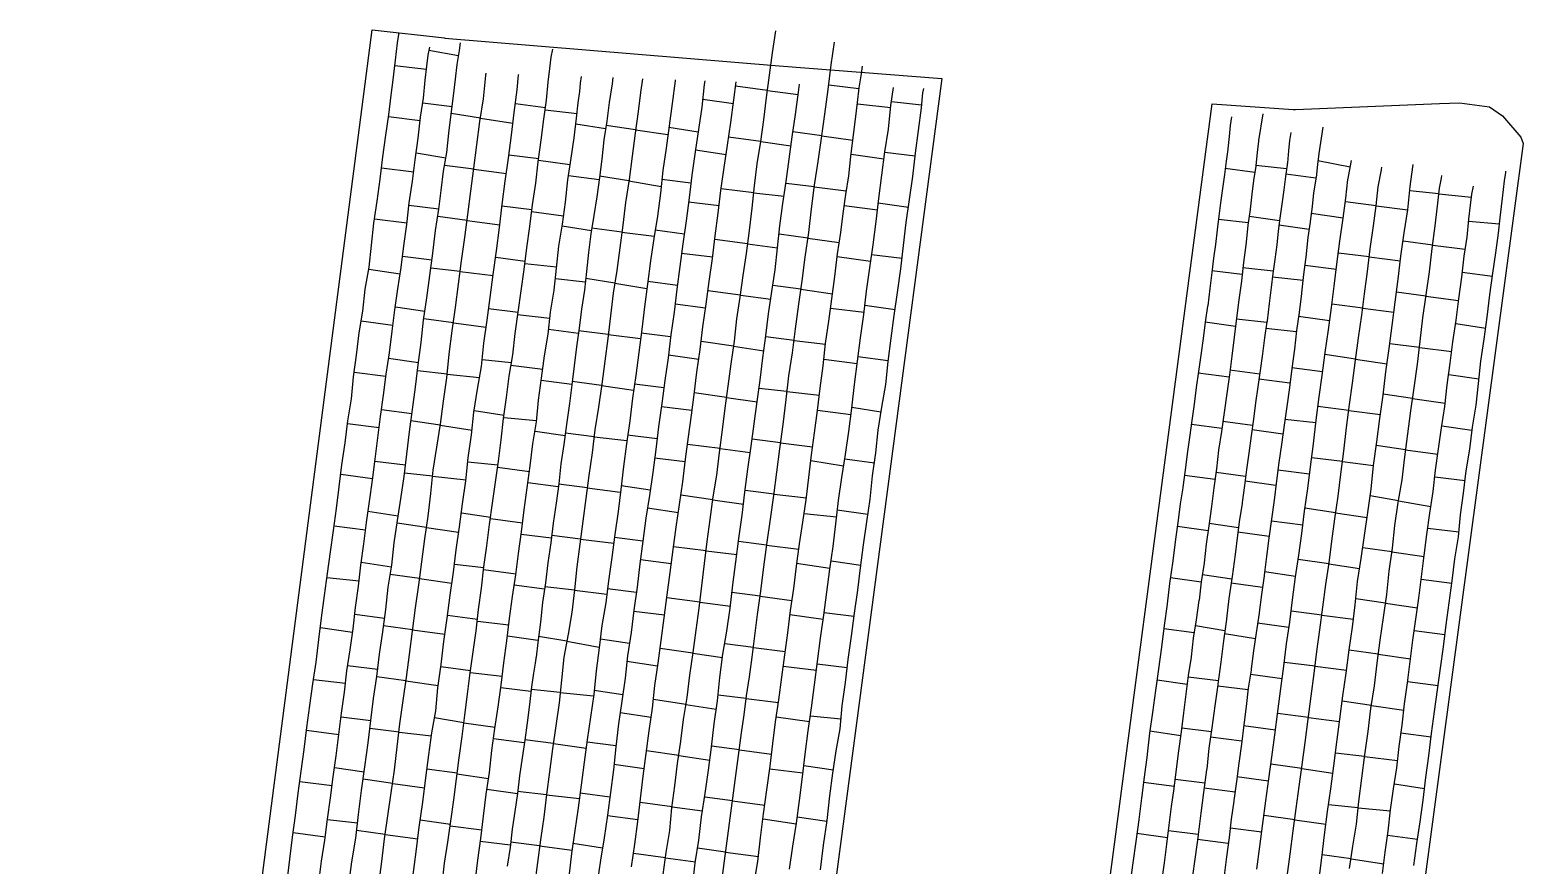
# Model space of a CAD drawing. Extents: x 705628 to 706171, y 1563556 to 1564504.
# Drawn here: x 705886.3 to 706031, y 1563801 to 1563881.9 of the extents above; entities that cross this region are included whole.
import ezdxf

# ---------------------------------------------------------------- set-up
doc = ezdxf.new("R2010")
doc.units = 0
doc.layers.add('10108_0101_PANTES', color=7, linetype='Continuous')
doc.layers.add('AGROCAD PLL', color=7, linetype='Continuous')
doc.layers.add('10108_0101_REAL', color=30, linetype='Continuous', lineweight=25)

msp = doc.modelspace()

# ---------------------------------------------------------------- linework, layer by layer
at = {"layer": '10108_0101_PANTES'}
for points in [[(705974.64, 1563877.24), (705940.74, 1563621.13), (705920.37, 1563623.58), (705920.29, 1563623.59), (705887.06, 1563626.24), (705886.63, 1563626.28), (705886.28, 1563626.31), (705919.43, 1563881.94), (705926.44, 1563881.16), (705926.5, 1563881.15), (705958.89, 1563878.45), (705974.64, 1563877.24)], [(706030.95, 1563870.93), (705996.69, 1563614.64), (705967.66, 1563617.89), (705966.95, 1563617.98), (706000.84, 1563874.79), (706008.67, 1563874.24), (706008.82, 1563874.24), (706008.89, 1563874.24), (706022.86, 1563874.8), (706024.79, 1563874.87), (706027.68, 1563874.47), (706028.94, 1563873.61), (706030.73, 1563871.56), (706030.95, 1563870.93)]]:
    msp.add_lwpolyline(points, close=True, dxfattribs=at)
at = {"layer": '10108_0101_REAL'}
for points in [[(705911.2, 1563799.44), (705911.48, 1563801.6), (705911.74, 1563803.74), (705912.02, 1563805.85), (705912.29, 1563807.99), (705912.55, 1563810.12), (705912.86, 1563812.24), (705913.11, 1563814.36), (705913.41, 1563816.49), (705913.71, 1563818.6), (705914.01, 1563820.7), (705914.28, 1563822.88), (705914.55, 1563825), (705914.82, 1563827.14), (705915.11, 1563829.28), (705915.41, 1563831.38), (705915.7, 1563833.46), (705915.98, 1563835.56), (705916.24, 1563837.69), (705916.52, 1563839.81), (705916.83, 1563841.94), (705917.09, 1563844.07), (705917.44, 1563846.2), (705917.64, 1563848.32), (705917.93, 1563850.42), (705918.2, 1563852.58), (705918.55, 1563854.7), (705918.78, 1563856.83), (705919.14, 1563858.94), (705919.37, 1563861.07), (705919.61, 1563863.22), (705919.93, 1563865.36), (705920.23, 1563867.49), (705920.47, 1563869.63), (705920.77, 1563871.75), (705921.06, 1563873.72), (705921.3, 1563875.6), (705921.48, 1563877.1), (705921.61, 1563878.2), (705921.7, 1563879.01), (705921.8, 1563879.83), (705921.89, 1563880.67), (705922.02, 1563881.48), (705922.04, 1563881.62)], [(705947.64, 1563800.12), (705947.93, 1563802.25), (705948.27, 1563804.37), (705948.49, 1563806.57), (705948.77, 1563808.72), (705949.04, 1563810.87), (705949.35, 1563813.05), (705949.62, 1563815.13), (705949.95, 1563817.27), (705950.21, 1563819.44), (705950.53, 1563821.62), (705950.82, 1563823.79), (705951.11, 1563825.92), (705951.39, 1563828.09), (705951.65, 1563830.24), (705951.9, 1563832.38), (705952.18, 1563834.52), (705952.49, 1563836.69), (705952.84, 1563838.82), (705953.11, 1563841.01), (705953.38, 1563843.18), (705953.63, 1563845.28), (705953.93, 1563847.42), (705954.21, 1563849.59), (705954.54, 1563851.8), (705954.79, 1563853.94), (705955.11, 1563856.06), (705955.39, 1563858.16), (705955.7, 1563860.29), (705955.99, 1563862.49), (705956.25, 1563864.67), (705956.5, 1563866.82), (705956.76, 1563868.96), (705957.09, 1563871.11), (705957.38, 1563873.23), (705957.66, 1563875.4), (705957.94, 1563877.54), (705958.22, 1563879.7), (705958.55, 1563881.84)], [(705914.29, 1563799.36), (705914.53, 1563801.4), (705914.86, 1563803.45), (705915.13, 1563805.48), (705915.41, 1563807.54), (705915.67, 1563809.58), (705915.95, 1563811.62), (705916.22, 1563813.68), (705916.48, 1563815.75), (705916.76, 1563817.79), (705917, 1563819.85), (705917.3, 1563821.89), (705917.6, 1563823.92), (705917.83, 1563825.99), (705918.11, 1563828.06), (705918.34, 1563830.1), (705918.63, 1563832.16), (705918.89, 1563834.22), (705919.17, 1563836.27), (705919.46, 1563838.32), (705919.74, 1563840.35), (705920, 1563842.42), (705920.25, 1563844.49), (705920.53, 1563846.54), (705920.79, 1563848.59), (705921.13, 1563850.67), (705921.37, 1563852.74), (705921.65, 1563854.81), (705921.94, 1563856.86), (705922.25, 1563858.92), (705922.5, 1563861.02), (705922.79, 1563863.1), (705923.04, 1563865.19), (705923.36, 1563867.28), (705923.61, 1563869.36), (705923.89, 1563871.44), (705924.14, 1563873.49), (705924.42, 1563875.33), (705924.57, 1563877.06), (705924.74, 1563878.41), (705924.86, 1563879.5), (705925.02, 1563880.26)], [(705917.18, 1563799.12), (705917.47, 1563801.34), (705917.85, 1563803.63), (705918.12, 1563805.94), (705918.42, 1563808.26), (705918.73, 1563810.56), (705919.05, 1563812.87), (705919.31, 1563815.05), (705919.58, 1563817.17), (705919.89, 1563819.31), (705920.17, 1563821.48), (705920.47, 1563823.64), (705920.76, 1563825.79), (705921.01, 1563827.96), (705921.34, 1563830.09), (705921.59, 1563832.25), (705921.89, 1563834.4), (705922.23, 1563836.51), (705922.54, 1563838.67), (705922.79, 1563840.84), (705923.06, 1563843.01), (705923.34, 1563845.16), (705923.63, 1563847.32), (705923.91, 1563849.49), (705924.2, 1563851.66), (705924.43, 1563853.82), (705924.73, 1563855.99), (705925.03, 1563858.13), (705925.31, 1563860.32), (705925.58, 1563862.49), (705925.89, 1563864.56), (705926.12, 1563866.39), (705926.37, 1563868.26), (705926.68, 1563870.07), (705926.86, 1563871.92), (705927.09, 1563873.77), (705927.31, 1563875.55), (705927.52, 1563877.15), (705927.67, 1563878.59), (705927.9, 1563879.93), (705927.99, 1563880.67)], [(705953.29, 1563799.25), (705955.24, 1563813.84), (705955.5, 1563815.59), (705955.72, 1563817.43), (705956, 1563819.28), (705956.27, 1563821.19), (705956.52, 1563823.23), (705956.79, 1563825.32), (705957.09, 1563827.57), (705957.39, 1563829.93), (705957.7, 1563832.3), (705958.05, 1563834.53), (705958.37, 1563836.84), (705958.64, 1563839.09), (705958.95, 1563841.35), (705959.25, 1563843.71), (705959.54, 1563846.14), (705959.8, 1563848.44), (705960.17, 1563850.66), (705960.46, 1563852.99), (705960.79, 1563855.36), (705961.11, 1563857.64), (705961.4, 1563859.92), (705961.74, 1563862.31), (705962.02, 1563864.6), (705962.29, 1563866.88), (705962.64, 1563869.2), (705962.97, 1563871.44), (705963.3, 1563873.76), (705963.62, 1563876.15), (705963.92, 1563878.54), (705964.24, 1563880.75)], [(705926.22, 1563799.16), (705926.46, 1563801.21), (705926.79, 1563803.26), (705927.06, 1563805.29), (705927.34, 1563807.35), (705927.6, 1563809.39), (705927.88, 1563811.43), (705928.15, 1563813.49), (705928.41, 1563815.56), (705928.69, 1563817.59), (705928.93, 1563819.65), (705929.23, 1563821.69), (705929.53, 1563823.72), (705929.76, 1563825.79), (705930.04, 1563827.86), (705930.27, 1563829.91), (705930.56, 1563831.96), (705930.82, 1563834.02), (705931.1, 1563836.08), (705931.39, 1563838.12), (705931.67, 1563840.16), (705931.94, 1563842.23), (705932.18, 1563844.29), (705932.46, 1563846.34), (705932.72, 1563848.39), (705933.06, 1563850.47), (705933.3, 1563852.54), (705933.58, 1563854.61), (705933.87, 1563856.67), (705934.18, 1563858.72), (705934.43, 1563860.82), (705934.72, 1563862.9), (705934.97, 1563864.99), (705935.29, 1563867.09), (705935.54, 1563869.16), (705935.82, 1563871.24), (705936.07, 1563873.3), (705936.35, 1563875.13), (705936.5, 1563876.86), (705936.67, 1563878.21), (705936.79, 1563879.3), (705936.95, 1563880.07)], [(705920.08, 1563799.14), (705920.38, 1563801.37), (705920.64, 1563803.58), (705920.95, 1563805.79), (705921.3, 1563808.03), (705921.61, 1563810.22), (705921.88, 1563812.5), (705922.14, 1563814.71), (705922.45, 1563816.98), (705922.77, 1563819.19), (705923.05, 1563821.42), (705923.35, 1563823.7), (705923.64, 1563825.94), (705923.95, 1563828.19), (705924.25, 1563830.41), (705924.54, 1563832.64), (705924.86, 1563834.84), (705925.12, 1563837.02), (705925.36, 1563839.28), (705925.7, 1563841.51), (705926.05, 1563843.73), (705926.36, 1563845.96), (705926.67, 1563848.22), (705926.92, 1563850.51), (705927.21, 1563852.79), (705927.51, 1563855.05), (705927.82, 1563857.3), (705928.1, 1563859.57), (705928.41, 1563861.83), (705928.72, 1563864.06), (705929.01, 1563866.31), (705929.29, 1563868.54), (705929.57, 1563870.79), (705929.87, 1563873.05), (705930.22, 1563875.26), (705930.46, 1563877.53), (705930.49, 1563877.73)], [(705923.39, 1563799.88), (705923.71, 1563802.31), (705924.01, 1563804.71), (705924.35, 1563807.12), (705924.63, 1563809.48), (705924.93, 1563811.7), (705925.24, 1563813.84), (705925.6, 1563815.99), (705925.82, 1563818.2), (705926.13, 1563820.46), (705926.4, 1563822.7), (705926.72, 1563824.96), (705927, 1563827.19), (705927.33, 1563829.4), (705927.59, 1563831.58), (705927.9, 1563833.8), (705928.21, 1563836.02), (705928.53, 1563838.24), (705928.76, 1563840.48), (705929.08, 1563842.71), (705929.3, 1563844.91), (705929.65, 1563847.15), (705930.03, 1563849.33), (705930.26, 1563851.58), (705930.57, 1563853.81), (705930.87, 1563856.03), (705931.18, 1563858.25), (705931.49, 1563860.54), (705931.77, 1563862.78), (705932.03, 1563865.03), (705932.34, 1563867.27), (705932.66, 1563869.5), (705932.93, 1563871.74), (705933.21, 1563873.95), (705933.48, 1563876.13), (705933.63, 1563877.57), (705933.64, 1563877.62)], [(705929.41, 1563799.36), (705929.67, 1563801.51), (705929.96, 1563803.61), (705930.22, 1563805.76), (705930.49, 1563807.89), (705930.8, 1563810), (705931.05, 1563812.13), (705931.34, 1563814.26), (705931.65, 1563816.37), (705931.95, 1563818.46), (705932.21, 1563820.64), (705932.49, 1563822.77), (705932.76, 1563824.91), (705933.04, 1563827.04), (705933.35, 1563829.15), (705933.63, 1563831.23), (705933.91, 1563833.33), (705934.18, 1563835.45), (705934.46, 1563837.58), (705934.76, 1563839.7), (705935.02, 1563841.84), (705935.37, 1563843.96), (705935.57, 1563846.08), (705935.86, 1563848.19), (705936.14, 1563850.35), (705936.48, 1563852.46), (705936.72, 1563854.6), (705937.08, 1563856.71), (705937.3, 1563858.84), (705937.54, 1563860.99), (705937.87, 1563863.13), (705938.16, 1563865.26), (705938.4, 1563867.4), (705938.71, 1563869.52), (705939, 1563871.48), (705939.24, 1563873.37), (705939.41, 1563874.87), (705939.55, 1563875.97), (705939.64, 1563876.78), (705939.71, 1563877.41)], [(705942.75, 1563877.31), (705942.68, 1563876.72), (705942.4, 1563874.91), (705942.18, 1563873.11), (705941.9, 1563871.29), (705941.69, 1563869.42), (705941.46, 1563867.63), (705941.22, 1563865.75), (705940.93, 1563863.96), (705940.63, 1563862.19), (705940.39, 1563860.36), (705940.21, 1563858.54), (705940.01, 1563856.72), (705939.73, 1563854.88), (705939.49, 1563853.05), (705939.24, 1563851.24), (705939.03, 1563849.39), (705938.78, 1563847.56), (705938.56, 1563845.74), (705938.28, 1563843.7), (705938.02, 1563841.79), (705937.72, 1563839.91), (705937.52, 1563837.98), (705937.27, 1563836.1), (705936.99, 1563834.16), (705936.76, 1563832.25), (705936.47, 1563830.32), (705936.23, 1563828.39), (705935.96, 1563826.48), (705935.74, 1563824.55), (705935.48, 1563822.61), (705935.33, 1563821.17), (705935.31, 1563821.08), (705935.31, 1563821.08), (705935.31, 1563821.07), (705935.31, 1563821.07), (705935.31, 1563821.03), (705935.24, 1563820.61), (705935.09, 1563819.62), (705934.88, 1563818.3), (705934.68, 1563816.58), (705934.45, 1563814.83), (705934.22, 1563813.13), (705933.99, 1563811.41), (705933.72, 1563809.69), (705933.52, 1563807.96), (705933.26, 1563806.21), (705933, 1563804.52), (705932.8, 1563802.75), (705932.52, 1563800.93)], [(705956.42, 1563799.09), (705956.8, 1563801.38), (705957.07, 1563803.68), (705957.37, 1563806.01), (705957.68, 1563808.31), (705958, 1563810.61), (705958.27, 1563812.8), (705958.53, 1563814.92), (705958.84, 1563817.05), (705959.12, 1563819.23), (705959.42, 1563821.39), (705959.71, 1563823.54), (705959.96, 1563825.71), (705960.29, 1563827.84), (705960.54, 1563830), (705960.84, 1563832.14), (705961.18, 1563834.25), (705961.49, 1563836.41), (705961.74, 1563838.59), (705962.01, 1563840.76), (705962.29, 1563842.9), (705962.59, 1563845.06), (705962.86, 1563847.24), (705963.15, 1563849.41), (705963.38, 1563851.57), (705963.69, 1563853.73), (705963.98, 1563855.87), (705964.26, 1563858.06), (705964.53, 1563860.24), (705964.84, 1563862.3), (705965.07, 1563864.14), (705965.32, 1563866), (705965.63, 1563867.81), (705965.81, 1563869.67), (705966.05, 1563871.52), (705966.27, 1563873.3), (705966.47, 1563874.89), (705966.62, 1563876.34), (705966.85, 1563877.68), (705966.94, 1563878.41)], [(705945.62, 1563877.21), (705945.44, 1563875.88), (705945.21, 1563874.04), (705944.91, 1563871.94), (705944.63, 1563869.72), (705944.35, 1563867.44), (705943.98, 1563865.21), (705943.72, 1563863.02), (705943.43, 1563860.81), (705943.14, 1563858.63), (705942.78, 1563856.43), (705942.54, 1563854.23), (705942.27, 1563852.05), (705941.99, 1563849.84), (705941.68, 1563847.61), (705941.37, 1563845.4), (705941.02, 1563843.2), (705940.76, 1563840.98), (705940.44, 1563838.76), (705940.14, 1563836.55), (705939.85, 1563834.36), (705939.56, 1563832.12), (705939.27, 1563829.92), (705939.05, 1563827.71), (705938.79, 1563825.51), (705938.42, 1563823.39), (705938.02, 1563821.16), (705937.78, 1563818.96), (705937.56, 1563816.75), (705937.23, 1563814.52), (705936.93, 1563812.3), (705936.64, 1563810.08), (705936.34, 1563807.88), (705936.09, 1563805.69), (705935.74, 1563803.48), (705935.46, 1563801.28), (705935.18, 1563799.08)], [(705948.8, 1563877.1), (705948.79, 1563877.01), (705948.51, 1563874.8), (705948.21, 1563872.63), (705947.93, 1563870.47), (705947.61, 1563868.32), (705947.38, 1563866.12), (705947.09, 1563863.88), (705946.73, 1563861.73), (705946.41, 1563859.56), (705946.11, 1563857.32), (705945.82, 1563855.12), (705945.56, 1563852.91), (705945.27, 1563850.68), (705944.98, 1563848.45), (705944.65, 1563846.26), (705944.4, 1563844.06), (705944.07, 1563841.85), (705943.8, 1563839.63), (705943.52, 1563837.43), (705943.27, 1563835.27), (705942.96, 1563833.05), (705942.67, 1563830.84), (705942.35, 1563828.58), (705942.07, 1563826.44), (705941.71, 1563824.23), (705941.44, 1563822.07), (705941.16, 1563819.85), (705940.91, 1563817.57), (705940.59, 1563815.36), (705940.29, 1563813.16), (705939.99, 1563811.01), (705939.7, 1563808.77), (705939.39, 1563806.57), (705939.07, 1563804.4), (705938.77, 1563802.15), (705938.5, 1563799.91)], [(705951.66, 1563877), (705951.61, 1563876.66), (705951.39, 1563874.44), (705951.07, 1563872.3), (705950.74, 1563870.12), (705950.42, 1563867.88), (705950.14, 1563865.66), (705949.85, 1563863.45), (705949.54, 1563861.22), (705949.26, 1563859.01), (705948.97, 1563856.81), (705948.7, 1563854.6), (705948.38, 1563852.39), (705948.11, 1563850.18), (705947.79, 1563847.96), (705947.52, 1563845.74), (705947.2, 1563843.49), (705946.92, 1563841.3), (705946.63, 1563839.07), (705946.3, 1563836.84), (705945.95, 1563834.65), (705945.68, 1563832.41), (705945.38, 1563830.2), (705945.11, 1563827.97), (705944.81, 1563825.73), (705944.54, 1563823.55), (705944.19, 1563821.32), (705943.97, 1563819.13), (705943.63, 1563816.91), (705943.31, 1563814.73), (705943.04, 1563812.5), (705942.81, 1563810.27), (705942.53, 1563808.08), (705942.24, 1563805.86), (705941.92, 1563803.67), (705941.57, 1563801.52), (705941.25, 1563799.32)], [(705944.57, 1563800.87), (705944.89, 1563803.05), (705945.17, 1563805.25), (705945.45, 1563807.44), (705945.71, 1563809.66), (705946, 1563811.85), (705946.28, 1563814.04), (705946.61, 1563816.24), (705946.82, 1563818.42), (705947.15, 1563820.61), (705947.44, 1563822.78), (705947.75, 1563824.99), (705948.03, 1563827.2), (705948.31, 1563829.39), (705948.61, 1563831.59), (705948.9, 1563833.78), (705949.23, 1563835.95), (705949.54, 1563838.15), (705949.8, 1563840.35), (705950.09, 1563842.52), (705950.37, 1563844.62), (705950.63, 1563846.62), (705950.91, 1563848.77), (705951.22, 1563850.97), (705951.49, 1563853.17), (705951.79, 1563855.38), (705952.1, 1563857.57), (705952.42, 1563859.78), (705952.67, 1563862), (705952.96, 1563864.17), (705953.23, 1563866.39), (705953.54, 1563868.6), (705953.88, 1563870.77), (705954.18, 1563872.96), (705954.49, 1563875.16), (705954.71, 1563876.9)], [(705950.48, 1563798.95), (705950.75, 1563801.24), (705951.1, 1563803.46), (705951.36, 1563805.71), (705951.72, 1563807.97), (705952.02, 1563810.22), (705952.32, 1563812.47), (705952.57, 1563814.71), (705952.89, 1563816.96), (705953.14, 1563819.22), (705953.43, 1563821.47), (705953.82, 1563823.68), (705954.13, 1563825.91), (705954.39, 1563828.18), (705954.69, 1563830.4), (705954.97, 1563832.67), (705955.28, 1563834.92), (705955.55, 1563837.17), (705955.85, 1563839.4), (705956.16, 1563841.62), (705956.45, 1563843.79), (705956.75, 1563845.93), (705957.05, 1563848.02), (705957.28, 1563850.18), (705957.6, 1563852.29), (705957.85, 1563854.44), (705958.18, 1563856.58), (705958.48, 1563858.71), (705958.72, 1563860.82), (705958.95, 1563862.96), (705959.24, 1563865.11), (705959.57, 1563867.26), (705959.84, 1563869.41), (705960.12, 1563871.57), (705960.46, 1563873.74), (705960.74, 1563875.9), (705960.84, 1563876.69)], [(705959.89, 1563800.65), (705960.2, 1563802.86), (705960.55, 1563805.1), (705960.85, 1563807.29), (705961.13, 1563809.57), (705961.39, 1563811.78), (705961.7, 1563814.05), (705962.02, 1563816.26), (705962.3, 1563818.49), (705962.6, 1563820.77), (705962.89, 1563823.01), (705963.2, 1563825.25), (705963.5, 1563827.48), (705963.79, 1563829.71), (705964.11, 1563831.91), (705964.37, 1563834.09), (705964.61, 1563836.35), (705964.95, 1563838.58), (705965.3, 1563840.8), (705965.61, 1563843.03), (705965.92, 1563845.29), (705966.17, 1563847.58), (705966.46, 1563849.86), (705966.76, 1563852.12), (705967.07, 1563854.37), (705967.34, 1563856.64), (705967.66, 1563858.9), (705967.97, 1563861.13), (705968.26, 1563863.38), (705968.54, 1563865.61), (705968.82, 1563867.86), (705969.12, 1563870.12), (705969.47, 1563872.33), (705969.71, 1563874.6), (705969.95, 1563876.37)], [(705962.87, 1563800.56), (705963.17, 1563802.96), (705963.52, 1563805.37), (705963.79, 1563807.74), (705964.09, 1563809.95), (705964.4, 1563812.1), (705964.77, 1563814.24), (705964.99, 1563816.45), (705965.29, 1563818.71), (705965.56, 1563820.95), (705965.88, 1563823.21), (705966.17, 1563825.44), (705966.49, 1563827.65), (705966.75, 1563829.83), (705967.06, 1563832.05), (705967.38, 1563834.27), (705967.7, 1563836.49), (705967.93, 1563838.73), (705968.24, 1563840.96), (705968.46, 1563843.17), (705968.81, 1563845.4), (705969.2, 1563847.58), (705969.43, 1563849.83), (705969.74, 1563852.06), (705970.03, 1563854.28), (705970.35, 1563856.51), (705970.66, 1563858.79), (705970.93, 1563861.04), (705971.19, 1563863.29), (705971.5, 1563865.52), (705971.83, 1563867.75), (705972.1, 1563869.99), (705972.38, 1563872.2), (705972.65, 1563874.39), (705972.8, 1563875.83), (705972.89, 1563876.27)], [(706002.69, 1563873.51), (706002.57, 1563872.67), (706002.47, 1563871.61), (706002.36, 1563870.43), (706002.35, 1563870.36), (706002.19, 1563869.23), (706002.01, 1563867.92), (706001.84, 1563866.56), (706001.64, 1563865.19), (706001.47, 1563863.9), (706001.32, 1563862.56), (706001.15, 1563861.16), (706000.97, 1563859.83), (706000.79, 1563858.45), (706000.59, 1563856.88), (706000.4, 1563855.22), (706000.39, 1563855.17), (706000.15, 1563853.61), (705999.95, 1563852.03), (705999.73, 1563850.44), (705999.5, 1563848.85), (705999.29, 1563847.29), (705999.08, 1563845.69), (705998.87, 1563844.11), (705998.64, 1563842.45), (705998.4, 1563840.86), (705998.21, 1563839.28), (705998, 1563837.65), (705997.99, 1563837.59), (705997.72, 1563836.02), (705997.54, 1563834.46), (705997.29, 1563832.59), (705997.01, 1563830.5), (705996.7, 1563828.32), (705996.46, 1563826.33), (705996.46, 1563826.3), (705996.17, 1563824.25), (705995.91, 1563822.16), (705995.64, 1563820.04), (705995.64, 1563820.01), (705995.33, 1563817.96), (705995.05, 1563815.81), (705994.76, 1563813.81), (705994.54, 1563811.77), (705994.54, 1563811.72), (705994.24, 1563809.56), (705993.97, 1563807.53), (705993.73, 1563805.45), (705993.72, 1563805.42), (705993.43, 1563803.33), (705993.15, 1563801.26), (705992.86, 1563799.16)], [(706005.73, 1563873.79), (706005.33, 1563871.22), (706005.32, 1563871.16), (706005.2, 1563870.06), (706005.06, 1563868.8), (706005.05, 1563868.74), (706004.84, 1563867.36), (706004.67, 1563866.01), (706004.5, 1563864.57), (706004.5, 1563864.53), (706004.28, 1563863.02), (706004.11, 1563861.39), (706004.11, 1563861.35), (706003.87, 1563859.41), (706003.67, 1563857.63), (706003.66, 1563857.6), (706003.42, 1563855.79), (706003.17, 1563854), (706002.97, 1563852.18), (706002.73, 1563850.33), (706002.49, 1563848.51), (706002.24, 1563846.7), (706001.98, 1563844.88), (706001.72, 1563843.04), (706001.45, 1563841.24), (706001.25, 1563839.43), (706001, 1563837.58), (706000.76, 1563835.76), (706000.51, 1563833.91), (706000.26, 1563832.12), (706000.04, 1563830.3), (706000.04, 1563830.27), (705999.77, 1563828.47), (705999.56, 1563826.69), (705999.55, 1563826.65), (705999.29, 1563824.79), (705999, 1563823.01), (705998.79, 1563821.22), (705998.78, 1563821.17), (705998.51, 1563819.39), (705998.28, 1563817.6), (705998.06, 1563815.79), (705997.83, 1563813.95), (705997.58, 1563812.11), (705997.35, 1563810.32), (705997.12, 1563808.49), (705997.11, 1563808.46), (705996.85, 1563806.7), (705996.64, 1563804.89), (705996.4, 1563803.05), (705996.16, 1563801.24), (705995.93, 1563799.43)], [(706008.44, 1563872.01), (706008.33, 1563871.23), (706008.23, 1563870.23), (706008.12, 1563869.06), (706008.11, 1563869.02), (706008.1, 1563868.92), (706008.1, 1563868.88), (706007.94, 1563867.74), (706007.76, 1563866.44), (706007.59, 1563865.07), (706007.39, 1563863.69), (706007.22, 1563862.45), (706007.08, 1563861.13), (706006.9, 1563859.69), (706006.72, 1563858.35), (706006.54, 1563856.99), (706006.35, 1563855.44), (706006.15, 1563853.76), (706006.14, 1563853.68), (706006.13, 1563853.65), (706005.9, 1563852.1), (706005.69, 1563850.55), (706005.47, 1563848.93), (706005.24, 1563847.35), (706005.04, 1563845.81), (706004.83, 1563844.22), (706004.62, 1563842.62), (706004.39, 1563840.94), (706004.15, 1563839.36), (706003.96, 1563837.82), (706003.74, 1563836.16), (706003.74, 1563836.13), (706003.72, 1563836.04), (706003.72, 1563836.02), (706003.46, 1563834.51), (706003.29, 1563833), (706003.04, 1563831.11), (706002.75, 1563829), (706002.44, 1563826.85), (706002.22, 1563824.89), (706002.21, 1563824.82), (706001.92, 1563822.77), (706001.66, 1563820.7), (706001.39, 1563818.57), (706001.38, 1563818.5), (706001.08, 1563816.46), (706000.8, 1563814.32), (706000.51, 1563812.35), (706000.3, 1563810.34), (706000.29, 1563810.25), (705999.99, 1563808.08), (705999.72, 1563806.08), (705999.48, 1563804), (705999.47, 1563803.94), (705999.18, 1563801.83), (705998.9, 1563799.77)], [(706011.54, 1563872.52), (706011.15, 1563869.95), (706011.03, 1563868.91), (706010.89, 1563867.64), (706010.88, 1563867.61), (706010.87, 1563867.52), (706010.87, 1563867.49), (706010.66, 1563866.14), (706010.5, 1563864.83), (706010.33, 1563863.38), (706010.32, 1563863.31), (706010.1, 1563861.84), (706009.94, 1563860.25), (706009.94, 1563860.19), (706009.69, 1563858.24), (706009.49, 1563856.47), (706009.49, 1563856.41), (706009.24, 1563854.57), (706008.99, 1563852.81), (706008.79, 1563851.01), (706008.55, 1563849.13), (706008.31, 1563847.3), (706008.06, 1563845.47), (706007.8, 1563843.65), (706007.54, 1563841.79), (706007.28, 1563840.04), (706007.07, 1563838.25), (706006.82, 1563836.37), (706006.58, 1563834.54), (706006.33, 1563832.69), (706006.09, 1563830.92), (706005.87, 1563829.11), (706005.86, 1563829.04), (706005.6, 1563827.26), (706005.38, 1563825.5), (706005.37, 1563825.43), (706005.1, 1563823.53), (706004.82, 1563821.79), (706004.61, 1563820.03), (706004.6, 1563819.93), (706004.33, 1563818.16), (706004.11, 1563816.41), (706003.88, 1563814.61), (706003.66, 1563812.75), (706003.4, 1563810.9), (706003.17, 1563809.12), (706002.94, 1563807.28), (706002.93, 1563807.22), (706002.67, 1563805.49), (706002.47, 1563803.71), (706002.22, 1563801.84), (706001.98, 1563800.04)], [(706005.14, 1563800.65), (706005.45, 1563802.84), (706005.74, 1563805.07), (706006.04, 1563807.26), (706006.32, 1563809.38), (706006.62, 1563811.5), (706006.91, 1563813.65), (706007.2, 1563815.9), (706007.48, 1563818.13), (706007.78, 1563820.3), (706008.04, 1563822.46), (706008.34, 1563824.56), (706008.62, 1563826.74), (706008.91, 1563828.96), (706009.21, 1563831.05), (706009.5, 1563833.14), (706009.77, 1563835.33), (706010.09, 1563837.5), (706010.36, 1563839.62), (706010.64, 1563841.85), (706010.9, 1563844.13), (706011.19, 1563846.38), (706011.47, 1563848.47), (706011.76, 1563850.68), (706012.09, 1563852.87), (706012.39, 1563855.03), (706012.65, 1563857.1), (706012.92, 1563859.24), (706013.21, 1563861.46), (706013.53, 1563863.69), (706013.78, 1563865.63), (706013.98, 1563867.45), (706013.98, 1563867.49), (706013.99, 1563867.53), (706014.3, 1563869.11), (706014.32, 1563869.3)], [(706008.08, 1563799.92), (706008.39, 1563802.1), (706008.68, 1563804.34), (706008.98, 1563806.53), (706009.25, 1563808.64), (706009.55, 1563810.75), (706009.85, 1563812.92), (706010.13, 1563815.18), (706010.42, 1563817.4), (706010.71, 1563819.58), (706010.98, 1563821.73), (706011.27, 1563823.83), (706011.55, 1563826.01), (706011.84, 1563828.22), (706012.15, 1563830.31), (706012.43, 1563832.41), (706012.71, 1563834.59), (706013.03, 1563836.76), (706013.3, 1563838.9), (706013.58, 1563841.13), (706013.84, 1563843.41), (706014.13, 1563845.65), (706014.41, 1563847.73), (706014.7, 1563849.94), (706015.02, 1563852.12), (706015.32, 1563854.3), (706015.58, 1563856.38), (706015.86, 1563858.52), (706016.14, 1563860.73), (706016.46, 1563862.96), (706016.71, 1563864.91), (706016.91, 1563866.73), (706017.23, 1563868.37), (706017.26, 1563868.64)], [(706011.16, 1563799.46), (706011.44, 1563801.73), (706011.7, 1563803.95), (706012.01, 1563806.21), (706012.32, 1563808.43), (706012.61, 1563810.65), (706012.9, 1563812.94), (706013.2, 1563815.17), (706013.5, 1563817.42), (706013.81, 1563819.64), (706014.1, 1563821.88), (706014.42, 1563824.08), (706014.68, 1563826.26), (706014.92, 1563828.52), (706015.26, 1563830.74), (706015.6, 1563832.97), (706015.92, 1563835.2), (706016.23, 1563837.46), (706016.47, 1563839.75), (706016.77, 1563842.03), (706017.06, 1563844.28), (706017.38, 1563846.54), (706017.65, 1563848.81), (706017.97, 1563851.07), (706018.27, 1563853.3), (706018.57, 1563855.55), (706018.85, 1563857.78), (706019.12, 1563860.03), (706019.43, 1563862.28), (706019.78, 1563864.5), (706020.02, 1563866.77), (706020.28, 1563868.68), (706020.31, 1563868.89)], [(706014.14, 1563800.71), (706014.45, 1563802.86), (706014.82, 1563805), (706015.04, 1563807.21), (706015.34, 1563809.47), (706015.61, 1563811.72), (706015.93, 1563813.98), (706016.21, 1563816.2), (706016.54, 1563818.41), (706016.8, 1563820.59), (706017.11, 1563822.81), (706017.43, 1563825.03), (706017.75, 1563827.25), (706017.98, 1563829.49), (706018.29, 1563831.72), (706018.51, 1563833.93), (706018.86, 1563836.16), (706019.24, 1563838.34), (706019.48, 1563840.59), (706019.78, 1563842.82), (706020.08, 1563845.04), (706020.4, 1563847.27), (706020.71, 1563849.55), (706020.98, 1563851.8), (706021.24, 1563854.05), (706021.55, 1563856.28), (706021.88, 1563858.51), (706022.15, 1563860.75), (706022.42, 1563862.96), (706022.7, 1563865.15), (706022.84, 1563866.59), (706023.06, 1563867.59), (706023.09, 1563867.83)], [(706020.37, 1563800.99), (706020.66, 1563803.13), (706020.97, 1563805.23), (706021.27, 1563807.33), (706021.53, 1563809.51), (706021.81, 1563811.63), (706022.08, 1563813.77), (706022.36, 1563815.91), (706022.66, 1563818.02), (706022.95, 1563820.1), (706023.23, 1563822.19), (706023.5, 1563824.32), (706023.78, 1563826.44), (706024.08, 1563828.57), (706024.34, 1563830.71), (706024.69, 1563832.83), (706024.89, 1563834.95), (706025.18, 1563837.05), (706025.45, 1563839.21), (706025.8, 1563841.33), (706026.04, 1563843.47), (706026.4, 1563845.57), (706026.62, 1563847.7), (706026.86, 1563849.85), (706027.19, 1563851.99), (706027.48, 1563854.12), (706027.72, 1563856.26), (706028.02, 1563858.38), (706028.32, 1563860.35), (706028.56, 1563862.24), (706028.73, 1563863.74), (706028.87, 1563864.84), (706028.95, 1563865.64), (706029.05, 1563866.47), (706029.14, 1563867.31), (706029.27, 1563868.11), (706029.29, 1563868.25)], [(706017.33, 1563800.22), (706017.59, 1563802.29), (706017.87, 1563804.32), (706018.11, 1563806.39), (706018.41, 1563808.43), (706018.71, 1563810.46), (706018.94, 1563812.53), (706019.22, 1563814.59), (706019.45, 1563816.64), (706019.74, 1563818.7), (706020, 1563820.76), (706020.28, 1563822.81), (706020.57, 1563824.86), (706020.85, 1563826.89), (706021.11, 1563828.96), (706021.36, 1563831.03), (706021.64, 1563833.07), (706021.9, 1563835.13), (706022.24, 1563837.21), (706022.48, 1563839.28), (706022.76, 1563841.35), (706023.05, 1563843.4), (706023.36, 1563845.46), (706023.61, 1563847.56), (706023.9, 1563849.64), (706024.15, 1563851.73), (706024.47, 1563853.82), (706024.72, 1563855.89), (706025, 1563857.98), (706025.25, 1563860.03), (706025.53, 1563861.87), (706025.68, 1563863.59), (706025.85, 1563864.95), (706025.97, 1563866.04), (706026.13, 1563866.8)]]:
    msp.add_lwpolyline(points, dxfattribs=at)
at = {"layer": 'AGROCAD PLL', "color": 5, "true_color": 0x0000ff}
for points in [[(705927.82, 1563879.44), (705924.95, 1563879.94)], [(705927.18, 1563874.49), (705924.34, 1563874.84)], [(705933.32, 1563874.8), (705936.24, 1563874.43)], [(705972.68, 1563874.66), (705969.76, 1563874.96)], [(705929.93, 1563873.39), (705927.1, 1563873.83)], [(705942.06, 1563872.36), (705939.17, 1563872.79)], [(705944.95, 1563872.26), (705942.11, 1563872.66)], [(705944.95, 1563872.26), (705942.11, 1563872.66)], [(705951.03, 1563872.04), (705948.19, 1563872.48)], [(705963.01, 1563871.67), (705960.2, 1563872.06)], [(705957.09, 1563871.11), (705960.01, 1563870.71)], [(705957.09, 1563871.11), (705960.01, 1563870.71)], [(705926.58, 1563869.52), (705923.7, 1563870.01)], [(705929.28, 1563868.43), (705926.46, 1563868.79)], [(705932.7, 1563869.83), (705935.59, 1563869.48)], [(705944.32, 1563867.3), (705941.48, 1563867.77)], [(705944.32, 1563867.3), (705941.48, 1563867.77)], [(705950.32, 1563867.09), (705947.52, 1563867.46)], [(706002.1, 1563868.55), (706004.96, 1563868.16)], [(706010.88, 1563867.57), (706007.97, 1563867.95)], [(705956.42, 1563866.16), (705959.35, 1563865.82)], [(705956.42, 1563866.16), (705959.35, 1563865.82)], [(705962.27, 1563866.72), (705959.54, 1563867.05)], [(706022.79, 1563866.06), (706019.97, 1563866.35)], [(705925.89, 1563864.57), (705923.01, 1563864.93)], [(705932.01, 1563864.88), (705934.92, 1563864.55)], [(705971.39, 1563864.74), (705968.48, 1563865.14)], [(705928.64, 1563863.47), (705925.79, 1563863.87)], [(705940.68, 1563862.46), (705937.84, 1563862.94)], [(706001.44, 1563863.59), (706004.31, 1563863.27)], [(706010.22, 1563862.61), (706007.3, 1563863.03)], [(705943.63, 1563862.34), (705940.72, 1563862.72)], [(705943.63, 1563862.34), (705940.72, 1563862.72)], [(705949.67, 1563862.14), (705946.86, 1563862.54)], [(705961.66, 1563861.76), (705958.86, 1563862.16)], [(706022.19, 1563861.1), (706019.32, 1563861.46)], [(705925.22, 1563859.62), (705922.38, 1563859.98)], [(705931.41, 1563859.92), (705934.28, 1563859.53)], [(705955.82, 1563861.2), (705958.72, 1563860.82)], [(705955.82, 1563861.2), (705958.72, 1563860.82)], [(705955.82, 1563861.2), (705958.72, 1563860.82)], [(705955.82, 1563861.2), (705958.72, 1563860.82)], [(705927.97, 1563858.52), (705925.12, 1563858.86)], [(706000.81, 1563858.63), (706003.74, 1563858.26)], [(705940.09, 1563857.49), (705937.2, 1563857.81)], [(705942.94, 1563857.39), (705940.13, 1563857.85)], [(705942.94, 1563857.39), (705940.13, 1563857.85)], [(705949.02, 1563857.18), (705946.14, 1563857.56)], [(705960.99, 1563856.81), (705958.26, 1563857.19)], [(706025.06, 1563858.46), (706027.98, 1563858.09)], [(706021.53, 1563856.14), (706018.69, 1563856.54)], [(705924.55, 1563854.66), (705921.69, 1563855.07)], [(705930.72, 1563854.96), (705933.58, 1563854.59)], [(705927.31, 1563853.56), (705924.44, 1563853.94)], [(705939.42, 1563852.54), (705936.53, 1563852.93)], [(705942.32, 1563852.43), (705939.45, 1563852.79)], [(705942.32, 1563852.43), (705939.45, 1563852.79)], [(706024.42, 1563853.5), (706027.33, 1563853.06)], [(705948.36, 1563852.22), (705945.52, 1563852.57)], [(705960.32, 1563851.85), (705957.59, 1563852.19)], [(706020.91, 1563851.18), (706018.03, 1563851.54)], [(705923.93, 1563849.7), (705921.04, 1563850.09)], [(705930.1, 1563850), (705932.94, 1563849.71)], [(705969.43, 1563849.87), (705966.51, 1563850.27)], [(705926.71, 1563848.6), (705923.83, 1563848.91)], [(706002.55, 1563849), (706005.43, 1563848.62)], [(705941.66, 1563847.48), (705938.83, 1563847.88)], [(705941.66, 1563847.48), (705938.83, 1563847.88)], [(705947.7, 1563847.27), (705944.85, 1563847.61)], [(705959.63, 1563846.9), (705956.94, 1563847.2)], [(706020.25, 1563846.23), (706017.39, 1563846.64)], [(705926.03, 1563843.65), (705923.2, 1563844.08)], [(705929.32, 1563845.07), (705932.23, 1563844.62)], [(705968.74, 1563844.92), (705965.93, 1563845.36)], [(706001.87, 1563844.05), (706004.75, 1563843.64)], [(705938.13, 1563842.62), (705935.22, 1563843.02)], [(705940.94, 1563842.53), (705938.16, 1563842.86)], [(705940.94, 1563842.53), (705938.16, 1563842.86)], [(705947.05, 1563842.31), (705944.19, 1563842.67)], [(705953.15, 1563841.38), (705956.08, 1563841.01)], [(705953.15, 1563841.38), (705956.08, 1563841.01)], [(705959.02, 1563841.94), (705956.25, 1563842.3)], [(706019.57, 1563841.27), (706016.72, 1563841.67)], [(705928.72, 1563840.1), (705931.62, 1563839.81)], [(705968.1, 1563839.96), (705965.23, 1563840.37)], [(705925.3, 1563838.7), (705922.58, 1563838.99)], [(706001.2, 1563839.09), (706004.07, 1563838.71)], [(705940.28, 1563837.57), (705937.52, 1563837.94)], [(705940.28, 1563837.57), (705937.52, 1563837.94)], [(705946.38, 1563837.36), (705943.56, 1563837.77)], [(705958.39, 1563836.98), (705955.57, 1563837.32)], [(706018.89, 1563836.32), (706016.14, 1563836.81)], [(705924.7, 1563833.74), (705921.85, 1563834.16)], [(705928.09, 1563835.15), (705930.92, 1563834.75)], [(706000.54, 1563834.14), (706003.37, 1563833.75)], [(705939.63, 1563832.62), (705936.85, 1563832.97)], [(705939.63, 1563832.62), (705936.85, 1563832.97)], [(705945.68, 1563832.41), (705942.93, 1563832.78)], [(705957.66, 1563832.03), (705954.94, 1563832.39)], [(706018.24, 1563831.37), (706015.42, 1563831.77)], [(705927.42, 1563830.19), (705930.26, 1563829.86)], [(705966.78, 1563830.05), (705963.9, 1563830.46)], [(705924.03, 1563828.78), (705921.2, 1563829.17)], [(705999.88, 1563829.18), (706002.72, 1563828.76)], [(705939.04, 1563827.65), (705936.17, 1563827.99)], [(705939.04, 1563827.65), (705936.17, 1563827.99)], [(705945.04, 1563827.45), (705942.25, 1563827.81)], [(705957.02, 1563827.07), (705954.3, 1563827.43)], [(706017.62, 1563826.41), (706014.74, 1563826.82)], [(705920.64, 1563824.92), (705917.76, 1563825.31)], [(705926.75, 1563825.24), (705929.66, 1563824.86)], [(705966.12, 1563825.1), (705963.23, 1563825.47)], [(705923.36, 1563823.83), (705920.54, 1563824.2)], [(705999.2, 1563824.23), (706002.06, 1563823.77)], [(705938.3, 1563822.71), (705935.55, 1563823.19)], [(705938.3, 1563822.71), (705935.55, 1563823.19)], [(705944.37, 1563822.49), (705941.55, 1563822.93)], [(705956.38, 1563822.12), (705953.61, 1563822.46)], [(705950.52, 1563821.55), (705953.39, 1563821.13)], [(705950.52, 1563821.55), (705953.39, 1563821.13)], [(706016.92, 1563821.46), (706014.09, 1563821.86)], [(705919.98, 1563819.97), (705917.07, 1563820.34)], [(705926.1, 1563820.28), (705928.97, 1563819.89)], [(705965.46, 1563820.14), (705962.56, 1563820.49)], [(705922.72, 1563818.87), (705919.88, 1563819.28)], [(705934.83, 1563817.84), (705931.91, 1563818.19)], [(705937.66, 1563817.75), (705934.85, 1563818.03)], [(705937.66, 1563817.75), (705934.85, 1563818.03)], [(705943.73, 1563817.54), (705940.95, 1563817.96)], [(705995.49, 1563818.99), (705998.4, 1563818.56)], [(705955.69, 1563817.16), (705952.95, 1563817.49)], [(706016.26, 1563816.5), (706013.43, 1563816.92)], [(705919.31, 1563815.01), (705916.43, 1563815.36)], [(705925.49, 1563815.32), (705928.32, 1563814.84)], [(705922.05, 1563813.91), (705919.22, 1563814.25)], [(705997.88, 1563814.32), (706000.75, 1563813.97)], [(706019.12, 1563813.85), (706022.04, 1563813.46)], [(705937, 1563812.8), (705934.22, 1563813.17)], [(705937, 1563812.8), (705934.22, 1563813.17)], [(705943.05, 1563812.58), (705940.26, 1563812.93)], [(705955.02, 1563812.21), (705952.33, 1563812.57)], [(706015.59, 1563811.55), (706012.77, 1563811.88)], [(705918.66, 1563810.05), (705915.79, 1563810.44)], [(705921.43, 1563808.95), (705918.57, 1563809.36)], [(705964.13, 1563810.23), (705961.26, 1563810.65)], [(705997.23, 1563809.36), (706000.11, 1563808.99)], [(705936.34, 1563807.84), (705933.54, 1563808.16)], [(705936.34, 1563807.84), (705933.54, 1563808.16)], [(705942.47, 1563807.62), (705939.59, 1563808)], [(705954.36, 1563807.25), (705951.66, 1563807.62)], [(706014.97, 1563806.58), (706012.1, 1563806.87)], [(705918.02, 1563805.09), (705915.12, 1563805.43)], [(705924.11, 1563805.41), (705927.02, 1563805)], [(705963.5, 1563805.27), (705960.63, 1563805.68)], [(705920.7, 1563804.01), (705917.94, 1563804.39)], [(705996.58, 1563804.4), (705999.48, 1563804.02)], [(706017.82, 1563803.94), (706020.72, 1563803.55)], [(705932.83, 1563802.98), (705929.92, 1563803.31)], [(705935.67, 1563802.89), (705932.86, 1563803.25)], [(705935.67, 1563802.89), (705932.86, 1563803.25)], [(705941.76, 1563802.67), (705938.9, 1563803.13)], [(705953.69, 1563802.3), (705950.97, 1563802.66)], [(706014.28, 1563801.64), (706011.47, 1563802.04)], [(705947.86, 1563801.73), (705950.76, 1563801.34)], [(705947.86, 1563801.73), (705950.76, 1563801.34)]]:
    msp.add_lwpolyline(points, dxfattribs=at)
at = {"layer": 'AGROCAD PLL', "color": 1, "true_color": 0xff0000}
for points in [[(705924.7, 1563878.1), (705921.64, 1563878.47)], [(705957.75, 1563876.07), (705954.65, 1563876.47)], [(705969.69, 1563874.39), (705966.45, 1563874.73)], [(705924.1, 1563873.13), (705921.03, 1563873.52)], [(705929.93, 1563873.39), (705933.08, 1563872.89)], [(705929.93, 1563873.39), (705933.08, 1563872.89)], [(705939.29, 1563873.81), (705936.2, 1563874.17)], [(705944.95, 1563872.26), (705948.1, 1563871.81)], [(705957.09, 1563871.11), (705953.98, 1563871.55)], [(705938.61, 1563868.86), (705935.56, 1563869.3)], [(705969.03, 1563869.43), (705965.84, 1563869.86)], [(706014.21, 1563868.64), (706011.07, 1563869.25)], [(705923.47, 1563868.17), (705920.34, 1563868.55)], [(705929.28, 1563868.43), (705932.45, 1563868.03)], [(705929.28, 1563868.43), (705932.45, 1563868.03)], [(705944.32, 1563867.3), (705947.45, 1563866.78)], [(705956.42, 1563866.16), (705953.25, 1563866.53)], [(705962.27, 1563866.72), (705965.38, 1563866.35)], [(705962.27, 1563866.72), (705965.38, 1563866.35)], [(706022.79, 1563866.06), (706025.94, 1563865.74)], [(706022.79, 1563866.06), (706025.94, 1563865.74)], [(705937.97, 1563863.9), (705934.89, 1563864.32)], [(705968.4, 1563864.47), (705965.17, 1563864.88)], [(706016.71, 1563864.9), (706019.78, 1563864.51)], [(706016.71, 1563864.9), (706019.78, 1563864.51)], [(706016.71, 1563864.9), (706019.78, 1563864.51)], [(706016.71, 1563864.9), (706019.78, 1563864.51)], [(705922.8, 1563863.22), (705919.67, 1563863.61)], [(705928.64, 1563863.47), (705931.8, 1563863.04)], [(705928.64, 1563863.47), (705931.8, 1563863.04)], [(706013.53, 1563863.69), (706010.42, 1563864.14)], [(705943.63, 1563862.34), (705946.76, 1563861.94)], [(705955.82, 1563861.2), (705952.63, 1563861.62)], [(705961.66, 1563861.76), (705964.7, 1563861.33)], [(705961.66, 1563861.76), (705964.7, 1563861.33)], [(705967.74, 1563859.51), (705964.5, 1563859.96)], [(706022.19, 1563861.1), (706025.35, 1563860.7)], [(706022.19, 1563861.1), (706025.35, 1563860.7)], [(705922.15, 1563858.26), (705919.11, 1563858.72)], [(705927.97, 1563858.52), (705931.17, 1563858.14)], [(705927.97, 1563858.52), (705931.17, 1563858.14)], [(705937.31, 1563858.94), (705934.25, 1563859.28)], [(706012.86, 1563858.73), (706009.8, 1563859.13)], [(705942.94, 1563857.39), (705946.05, 1563856.89)], [(705955.14, 1563856.24), (705951.97, 1563856.66)], [(705960.99, 1563856.81), (705964.04, 1563856.38)], [(705960.99, 1563856.81), (705964.04, 1563856.38)], [(706021.53, 1563856.14), (706024.7, 1563855.71)], [(706021.53, 1563856.14), (706024.7, 1563855.71)], [(705936.65, 1563853.99), (705933.54, 1563854.33)], [(705967.1, 1563854.56), (705963.85, 1563854.95)], [(706012.21, 1563853.77), (706009.19, 1563854.19)], [(706015.41, 1563854.99), (706018.44, 1563854.61)], [(706015.41, 1563854.99), (706018.44, 1563854.61)], [(705921.44, 1563853.31), (705918.39, 1563853.73)], [(705927.31, 1563853.56), (705930.48, 1563853.15)], [(705927.31, 1563853.56), (705930.48, 1563853.15)], [(705942.32, 1563852.43), (705945.45, 1563852.04)], [(705954.46, 1563851.29), (705951.32, 1563851.76)], [(705960.32, 1563851.85), (705963.37, 1563851.48)], [(705960.32, 1563851.85), (705963.37, 1563851.48)], [(705966.43, 1563849.6), (705963.21, 1563850.02)], [(706014.71, 1563850.04), (706017.76, 1563849.59)], [(706014.71, 1563850.04), (706017.76, 1563849.59)], [(706020.91, 1563851.18), (706024.04, 1563850.8)], [(706020.91, 1563851.18), (706024.04, 1563850.8)], [(705920.76, 1563848.36), (705917.7, 1563848.76)], [(705926.71, 1563848.6), (705929.84, 1563848.26)], [(705926.71, 1563848.6), (705929.84, 1563848.26)], [(705935.97, 1563849.04), (705932.89, 1563849.43)], [(705941.66, 1563847.48), (705944.77, 1563847.04)], [(705959.63, 1563846.9), (705962.77, 1563846.56)], [(705959.63, 1563846.9), (705962.77, 1563846.56)], [(705953.78, 1563846.34), (705950.65, 1563846.78)], [(706020.25, 1563846.23), (706023.4, 1563845.78)], [(706020.25, 1563846.23), (706023.4, 1563845.78)], [(705935.38, 1563844.07), (705932.19, 1563844.37)], [(705965.83, 1563844.64), (705962.59, 1563845.08)], [(705965.83, 1563844.64), (705962.59, 1563845.08)], [(706014.06, 1563845.08), (706017.12, 1563844.68)], [(706014.06, 1563845.08), (706017.12, 1563844.68)], [(705920.12, 1563843.4), (705917.05, 1563843.77)], [(705926.03, 1563843.65), (705929.12, 1563843.17)], [(705926.03, 1563843.65), (705929.12, 1563843.17)], [(705940.94, 1563842.53), (705944.11, 1563842.15)], [(705953.15, 1563841.38), (705949.99, 1563841.77)], [(705959.02, 1563841.94), (705962.11, 1563841.54)], [(705959.02, 1563841.94), (705962.11, 1563841.54)], [(706019.57, 1563841.27), (706022.69, 1563840.84)], [(706019.57, 1563841.27), (706022.69, 1563840.84)], [(705965.12, 1563839.69), (705961.94, 1563840.18)], [(705919.47, 1563838.45), (705916.4, 1563838.87)], [(705925.3, 1563838.7), (705928.54, 1563838.35)], [(705925.3, 1563838.7), (705928.54, 1563838.35)], [(705934.68, 1563839.12), (705931.59, 1563839.56)], [(706010.27, 1563838.9), (706007.19, 1563839.29)], [(705940.28, 1563837.57), (705943.48, 1563837.15)], [(705952.46, 1563836.43), (705949.36, 1563836.87)], [(705958.39, 1563836.98), (705961.51, 1563836.6)], [(705958.39, 1563836.98), (705961.51, 1563836.6)], [(706018.89, 1563836.32), (706022.01, 1563835.77)], [(706018.89, 1563836.32), (706022.01, 1563835.77)], [(705918.8, 1563833.49), (705915.75, 1563833.88)], [(705934.02, 1563834.17), (705930.9, 1563834.56)], [(705964.44, 1563834.74), (705961.3, 1563835.07)], [(706009.6, 1563833.95), (706006.56, 1563834.34)], [(706012.79, 1563835.16), (706015.85, 1563834.71)], [(706012.79, 1563835.16), (706015.85, 1563834.71)], [(705924.7, 1563833.74), (705927.82, 1563833.28)], [(705924.7, 1563833.74), (705927.82, 1563833.28)], [(705939.63, 1563832.62), (705942.85, 1563832.21)], [(706006.36, 1563832.86), (706003.32, 1563833.27)], [(705951.79, 1563831.47), (705948.64, 1563831.85)], [(705957.66, 1563832.03), (705960.77, 1563831.63)], [(705957.66, 1563832.03), (705960.77, 1563831.63)], [(706018.24, 1563831.37), (706021.35, 1563830.93)], [(706018.24, 1563831.37), (706021.35, 1563830.93)], [(705933.35, 1563829.21), (705930.24, 1563829.64)], [(705963.8, 1563829.78), (705960.57, 1563830.25)], [(705918.17, 1563828.53), (705915.05, 1563828.87)], [(705924.03, 1563828.78), (705927.17, 1563828.35)], [(705924.03, 1563828.78), (705927.17, 1563828.35)], [(706005.69, 1563827.91), (706002.66, 1563828.35)], [(705939.04, 1563827.65), (705942.18, 1563827.28)], [(705951.19, 1563826.51), (705947.99, 1563826.91)], [(705957.02, 1563827.07), (705960.11, 1563826.67)], [(705957.02, 1563827.07), (705960.11, 1563826.67)], [(705963.14, 1563824.82), (705959.91, 1563825.26)], [(706011.46, 1563825.25), (706014.51, 1563824.85)], [(706011.46, 1563825.25), (706014.51, 1563824.85)], [(706017.62, 1563826.41), (706020.72, 1563825.96)], [(706017.62, 1563826.41), (706020.72, 1563825.96)], [(705917.55, 1563823.57), (705914.43, 1563824.03)], [(705923.36, 1563823.83), (705926.5, 1563823.41)], [(705923.36, 1563823.83), (705926.5, 1563823.41)], [(705932.68, 1563824.26), (705929.64, 1563824.64)], [(706008.26, 1563824.04), (706005.23, 1563824.46)], [(705938.3, 1563822.71), (705941.45, 1563822.15)], [(705950.52, 1563821.55), (705947.34, 1563822.02)], [(705956.38, 1563822.12), (705959.47, 1563821.74)], [(705956.38, 1563822.12), (705959.47, 1563821.74)], [(706016.92, 1563821.46), (706020.04, 1563821.01)], [(706016.92, 1563821.46), (706020.04, 1563821.01)], [(705932.05, 1563819.3), (705928.93, 1563819.67)], [(705962.48, 1563819.87), (705959.27, 1563820.28)], [(706007.61, 1563819.08), (706004.53, 1563819.5)], [(706010.8, 1563820.29), (706013.85, 1563819.92)], [(706010.8, 1563820.29), (706013.85, 1563819.92)], [(705916.85, 1563818.62), (705913.77, 1563818.98)], [(705922.72, 1563818.87), (705925.85, 1563818.42)], [(705922.72, 1563818.87), (705925.85, 1563818.42)], [(705937.66, 1563817.75), (705940.89, 1563817.43)], [(705949.84, 1563816.6), (705946.69, 1563817.08)], [(705955.69, 1563817.16), (705958.8, 1563816.79)], [(705955.69, 1563817.16), (705958.8, 1563816.79)], [(705961.82, 1563814.91), (705958.6, 1563815.37)], [(706016.26, 1563816.5), (706019.38, 1563816.04)], [(706016.26, 1563816.5), (706019.38, 1563816.04)], [(705916.22, 1563813.66), (705913.08, 1563814.07)], [(705922.05, 1563813.91), (705925.2, 1563813.54)], [(705922.05, 1563813.91), (705925.2, 1563813.54)], [(705931.36, 1563814.35), (705928.32, 1563814.79)], [(706006.97, 1563814.12), (706003.87, 1563814.51)], [(705937, 1563812.8), (705940.18, 1563812.37)], [(705955.02, 1563812.21), (705958.14, 1563811.79)], [(705955.02, 1563812.21), (705958.14, 1563811.79)], [(705949.15, 1563811.65), (705946.03, 1563812.1)], [(706015.59, 1563811.55), (706018.79, 1563811.16)], [(706015.59, 1563811.55), (706018.79, 1563811.16)], [(705930.71, 1563809.39), (705927.66, 1563809.83)], [(705961.17, 1563809.95), (705957.96, 1563810.33)], [(706006.29, 1563809.17), (706003.23, 1563809.57)], [(705915.56, 1563808.7), (705912.43, 1563809.11)], [(705921.43, 1563808.95), (705924.51, 1563808.52)], [(705921.43, 1563808.95), (705924.51, 1563808.52)], [(705936.34, 1563807.84), (705939.52, 1563807.48)], [(705948.5, 1563806.69), (705945.4, 1563807.1)], [(705954.36, 1563807.25), (705957.48, 1563806.83)], [(705954.36, 1563807.25), (705957.48, 1563806.83)], [(706014.97, 1563806.58), (706018.1, 1563806.28)], [(706014.97, 1563806.58), (706018.1, 1563806.28)], [(705960.53, 1563804.99), (705957.31, 1563805.49)], [(705914.9, 1563803.75), (705911.8, 1563804.17)], [(705920.7, 1563804.01), (705923.86, 1563803.57)], [(705920.7, 1563804.01), (705923.86, 1563803.57)], [(705930.06, 1563804.43), (705927, 1563804.81)], [(706005.63, 1563804.21), (706002.57, 1563804.61)], [(705935.67, 1563802.89), (705938.82, 1563802.47)], [(705947.86, 1563801.73), (705944.76, 1563802.16)], [(705953.69, 1563802.3), (705956.86, 1563801.87)], [(705953.69, 1563802.3), (705956.86, 1563801.87)], [(706014.28, 1563801.64), (706017.45, 1563801.17)], [(706014.28, 1563801.64), (706017.45, 1563801.17)]]:
    msp.add_lwpolyline(points, dxfattribs=at)
at = {"layer": 'AGROCAD PLL', "color": 3, "true_color": 0x00ff00}
for points in [[(705957.75, 1563876.07), (705960.71, 1563875.69)], [(705957.75, 1563876.07), (705960.71, 1563875.69)], [(705963.68, 1563876.63), (705966.61, 1563876.26)], [(705963.68, 1563876.63), (705966.61, 1563876.26)], [(705954.44, 1563874.79), (705951.47, 1563875.21)], [(705963.01, 1563871.67), (705966.01, 1563871.26)], [(705963.01, 1563871.67), (705966.01, 1563871.26)], [(705953.73, 1563869.84), (705950.77, 1563870.3)], [(705972.06, 1563869.69), (705969.11, 1563870.05)], [(706005.06, 1563868.84), (706008.04, 1563868.5)], [(705941.43, 1563867.4), (705938.46, 1563867.79)], [(705953.05, 1563864.89), (705950.08, 1563865.25)], [(706016.71, 1563864.9), (706013.73, 1563865.28)], [(706004.4, 1563863.88), (706007.36, 1563863.46)], [(706025.66, 1563863.42), (706028.66, 1563863.15)], [(705952.43, 1563859.93), (705949.42, 1563860.28)], [(705970.78, 1563859.78), (705967.83, 1563860.14)], [(706016.04, 1563859.95), (706013.06, 1563860.32)], [(706016.04, 1563859.95), (706019.07, 1563859.56)], [(706016.04, 1563859.95), (706019.07, 1563859.56)], [(706003.81, 1563858.92), (706006.75, 1563858.59)], [(706009.63, 1563857.65), (706006.67, 1563857.98)], [(705955.14, 1563856.24), (705958.07, 1563855.86)], [(705955.14, 1563856.24), (705958.07, 1563855.86)], [(705951.74, 1563854.98), (705948.79, 1563855.38)], [(705970.11, 1563854.82), (705967.18, 1563855.24)], [(706015.41, 1563854.99), (706012.43, 1563855.36)], [(706000.16, 1563853.67), (706003.08, 1563853.23)], [(706003.17, 1563853.96), (706006.13, 1563853.63)], [(706008.98, 1563852.69), (706006.04, 1563853.02)], [(705954.46, 1563851.29), (705957.39, 1563850.85)], [(705954.46, 1563851.29), (705957.39, 1563850.85)], [(705951.09, 1563850.02), (705948.15, 1563850.44)], [(706014.71, 1563850.04), (706011.74, 1563850.48)], [(705999.48, 1563848.72), (706002.46, 1563848.32)], [(706011.52, 1563848.82), (706008.56, 1563849.21)], [(706023.74, 1563848.54), (706026.67, 1563848.14)], [(705938.79, 1563847.58), (705935.83, 1563847.98)], [(706008.36, 1563847.73), (706005.36, 1563848.12)], [(705950.43, 1563845.06), (705947.48, 1563845.44)], [(705953.78, 1563846.34), (705956.75, 1563845.92)], [(705953.78, 1563846.34), (705956.75, 1563845.92)], [(705953.78, 1563846.34), (705956.75, 1563845.92)], [(705953.78, 1563846.34), (705956.75, 1563845.92)], [(706014.06, 1563845.08), (706011.08, 1563845.47)], [(705923.29, 1563844.74), (705920.34, 1563845.13)], [(706010.87, 1563843.87), (706007.88, 1563844.2)], [(705998.82, 1563843.76), (706001.77, 1563843.36)], [(706007.68, 1563842.77), (706004.69, 1563843.2)], [(706023.08, 1563843.59), (706026, 1563843.15)], [(705922.67, 1563839.78), (705919.7, 1563840.12)], [(705949.77, 1563840.11), (705946.81, 1563840.46)], [(706013.45, 1563840.12), (706010.47, 1563840.49)], [(706013.45, 1563840.12), (706016.47, 1563839.74)], [(706013.45, 1563840.12), (706016.47, 1563839.74)], [(706013.45, 1563840.12), (706016.47, 1563839.74)], [(706013.45, 1563840.12), (706016.47, 1563839.74)], [(705998.15, 1563838.81), (706001.11, 1563838.42)], [(706007.01, 1563837.82), (706004.01, 1563838.22)], [(706022.4, 1563838.63), (706025.34, 1563838.3)], [(705937.48, 1563837.67), (705934.53, 1563838.06)], [(705949.11, 1563835.15), (705946.11, 1563835.61)], [(705952.46, 1563836.43), (705955.41, 1563836.01)], [(705952.46, 1563836.43), (705955.41, 1563836.01)], [(705967.48, 1563835), (705964.51, 1563835.43)], [(706012.79, 1563835.16), (706009.81, 1563835.6)], [(705921.96, 1563834.83), (705919.04, 1563835.3)], [(705936.82, 1563832.71), (705933.88, 1563833.07)], [(705997.46, 1563833.86), (706000.45, 1563833.46)], [(706021.72, 1563833.68), (706024.73, 1563833.3)], [(705951.79, 1563831.47), (705954.78, 1563831.11)], [(705951.79, 1563831.47), (705954.78, 1563831.11)], [(705921.31, 1563829.88), (705918.37, 1563830.33)], [(705948.42, 1563830.2), (705945.43, 1563830.61)], [(706012.13, 1563830.2), (706009.15, 1563830.64)], [(706012.13, 1563830.2), (706015.11, 1563829.77)], [(706012.13, 1563830.2), (706015.11, 1563829.77)], [(705936.14, 1563827.76), (705933.2, 1563828.16)], [(705996.78, 1563828.9), (705999.77, 1563828.47)], [(705996.78, 1563828.9), (705999.77, 1563828.47)], [(706008.91, 1563828.99), (706005.91, 1563829.43)], [(706021.08, 1563828.72), (706024.05, 1563828.34)], [(705947.78, 1563825.24), (705944.8, 1563825.61)], [(705951.19, 1563826.51), (705954.15, 1563826.13)], [(705951.19, 1563826.51), (705954.15, 1563826.13)], [(706011.46, 1563825.25), (706008.48, 1563825.64)], [(705996.13, 1563823.95), (705999.09, 1563823.57)], [(706020.41, 1563823.77), (706023.37, 1563823.36)], [(705935.5, 1563822.8), (705932.54, 1563823.2)], [(706005.01, 1563822.95), (706002.01, 1563823.43)], [(705947.1, 1563820.29), (705944.13, 1563820.74)], [(706010.8, 1563820.29), (706007.82, 1563820.66)], [(705998.49, 1563819.28), (706001.43, 1563818.91)], [(706004.31, 1563818), (706001.36, 1563818.37)], [(706019.75, 1563818.81), (706022.72, 1563818.43)], [(705949.84, 1563816.6), (705952.78, 1563816.15)], [(705949.84, 1563816.6), (705952.78, 1563816.15)], [(705946.48, 1563815.33), (705943.47, 1563815.79)], [(705964.86, 1563815.18), (705961.9, 1563815.47)], [(706010.15, 1563815.34), (706007.17, 1563815.72)], [(706010.15, 1563815.34), (706013.17, 1563814.95)], [(706010.15, 1563815.34), (706013.17, 1563814.95)], [(705994.79, 1563814.04), (705997.78, 1563813.6)], [(705934.18, 1563812.89), (705931.21, 1563813.27)], [(706003.69, 1563813.04), (706000.67, 1563813.41)], [(705945.81, 1563810.37), (705942.86, 1563810.77)], [(705949.15, 1563811.65), (705952.15, 1563811.21)], [(705949.15, 1563811.65), (705952.15, 1563811.21)], [(706009.5, 1563810.38), (706006.52, 1563810.8)], [(705924.75, 1563810.37), (705927.68, 1563809.97)], [(706009.5, 1563810.38), (706012.52, 1563809.95)], [(706009.5, 1563810.38), (706012.52, 1563809.95)], [(705933.51, 1563807.93), (705930.56, 1563808.36)], [(705994.18, 1563809.08), (705997.14, 1563808.69)], [(706003.04, 1563808.09), (706000.04, 1563808.47)], [(706018.48, 1563808.9), (706021.4, 1563808.46)], [(705948.5, 1563806.69), (705951.45, 1563806.3)], [(705948.5, 1563806.69), (705951.45, 1563806.3)], [(705945.19, 1563805.41), (705942.23, 1563805.79)], [(706008.83, 1563805.42), (706005.85, 1563805.83)], [(706008.83, 1563805.42), (706011.84, 1563805.01)], [(706008.83, 1563805.42), (706011.84, 1563805.01)], [(705993.54, 1563804.12), (705996.49, 1563803.71)], [(706002.39, 1563803.13), (705999.41, 1563803.52)]]:
    msp.add_lwpolyline(points, dxfattribs=at)

doc.saveas('drawing.dxf')
